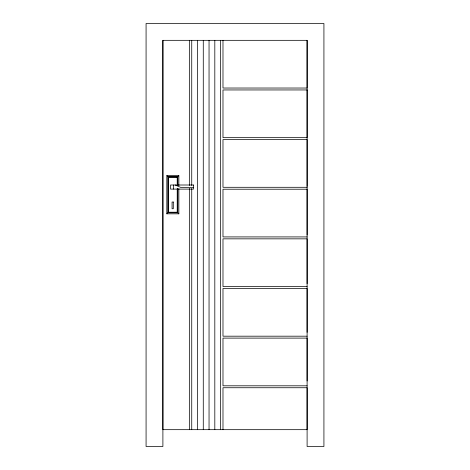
<?xml version="1.0" encoding="UTF-8"?>
<svg xmlns="http://www.w3.org/2000/svg" width="470" height="470" viewBox="0 0 470 470"><rect width="100%" height="100%" fill="white"/><g stroke="black" fill="none" stroke-linecap="round" stroke-linejoin="round"><path stroke-width="0.7" d="M162.896 40.326L162.896 446.5L146.076 446.5L146.076 23.5L323.924 23.5L323.924 446.5L307.104 446.5L307.104 40.326L162.896 40.326L162.896 429.674L307.104 429.674L307.104 387.738L222.986 387.738L222.986 429.674M307.104 381.005L307.104 338.106L222.986 338.106L222.986 385.811L307.104 385.811M307.104 332.337L307.104 288.474L222.986 288.474L222.986 336.185L307.104 336.185M307.104 283.668L307.104 238.848L222.986 238.848L222.986 286.553L307.104 286.553M307.104 235L307.104 189.216L222.986 189.216L222.986 236.921L307.104 236.921M307.104 186.332L307.104 139.584L222.986 139.584L222.986 187.295L307.104 187.295M307.104 40.326L307.104 88.031L222.986 88.031L222.986 40.326M178.853 188.593L178.853 213.827L166.826 213.827L166.826 175.61L167.907 176.685L177.772 176.685L178.853 175.61L178.853 185.709M166.826 213.827L167.907 212.757L177.772 212.757L178.853 213.827M166.826 175.61L178.853 175.61M177.208 177.114L168.53 177.114L168.53 212.217L177.208 212.217M193.47 187.465L180.885 187.465L175.192 185.004M220.577 40.326L220.577 429.674M214.814 40.326L214.814 429.674M209.044 40.326L209.044 429.674M203.275 40.326L203.275 429.674M197.506 40.326L197.506 429.674M191.737 40.326L191.737 185.509M191.737 188.441L191.737 429.674M189.345 40.326L189.345 185.509M189.345 188.441L189.345 429.674M177.772 176.685L177.772 185.339M177.772 188.946L177.772 212.757M177.39 185.709L177.39 177.061L168.289 177.061L168.289 212.381L177.39 212.381L177.39 188.593M177.219 177.061L177.219 185.709M177.219 188.593L177.219 212.381M173.383 185.004L173.383 189.105M168.46 177.061L168.46 212.381M167.907 176.685L167.907 212.757M307.104 89.952L307.104 137.663L222.986 137.663L222.986 89.952L307.104 89.952M193.47 185.004L170.54 185.004L170.54 189.105L193.47 189.105L193.47 185.004M173.289 202.024L172.067 202.024L172.085 208.751L173.307 208.751L173.289 202.024"/></g></svg>
